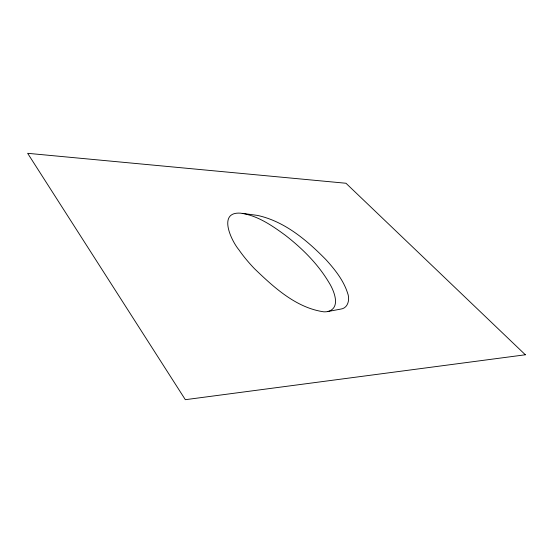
<?xml version="1.0" encoding="UTF-8"?>
<svg xmlns="http://www.w3.org/2000/svg" width="553" height="553" viewBox="0 0 553 553"><rect width="100%" height="100%" fill="white"/><g stroke="black" fill="none" stroke-linecap="round" stroke-linejoin="round"><path stroke-width="0.83" d="M327.722 311.553C341.464 308.097 333.881 290.159 328.793 282.237C317.775 263.774 302.194 248.394 285.313 235.26C271.889 225.465 257.318 215.324 240.431 213.154C217.329 211.647 231.41 240.88 238.896 249.797A140.821 58.977 28.5 0 0 254.47 268.682C273.859 287.346 296.069 307.841 323.802 311.823A24.18 11.419 28 0 0 327.722 311.553L340.53 309.134C348.245 308.346 350.07 299.125 347.567 293.007C343.475 280.24 334.862 269.525 326 259.71C306.956 240.306 284.56 221.228 257.318 215.387L242.262 213.354M525.35 354.777L185.338 399.688L27.65 153.312L345.964 183.25L525.35 354.777"/></g></svg>
